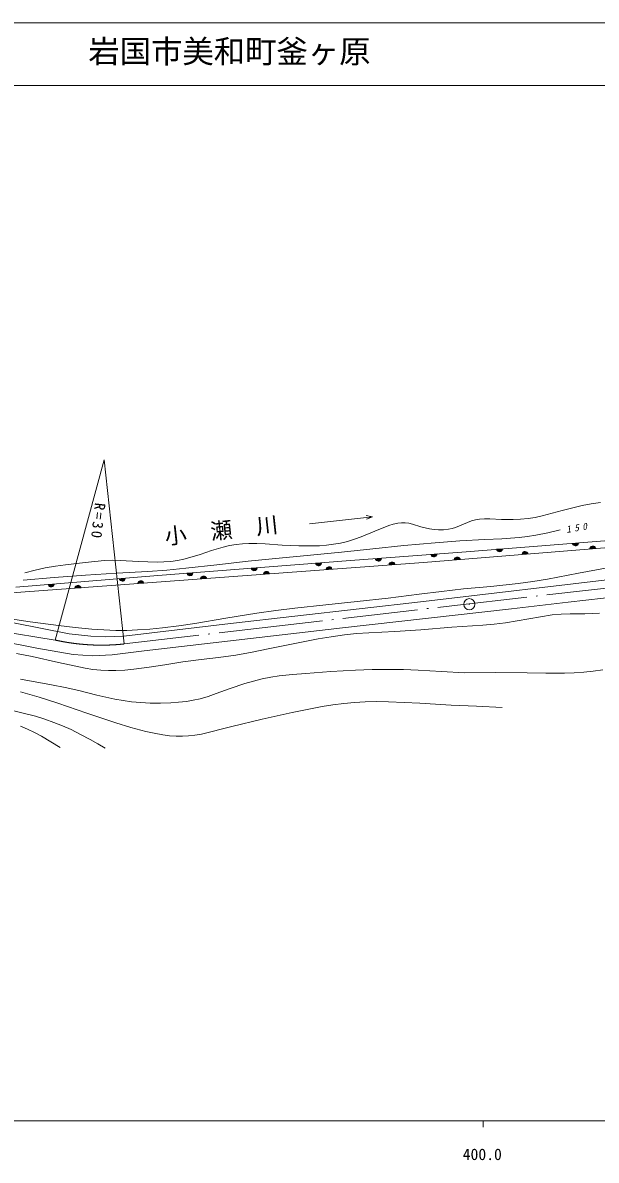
# Model space of a CAD drawing. Units: millimetres, scale not verified. Extents: x 59754 to 699754, y 6644 to 366644.
# Drawn here: x 414312 to 505767, y 185359 to 366644 of the extents above; entities that cross this region are included whole.
import ezdxf
from ezdxf.enums import TextEntityAlignment as Align

# ---------------------------------------------------------------- set-up
doc = ezdxf.new("R2010")
doc.units = ezdxf.units.MM
doc.header["$LTSCALE"] = 1000
doc.linetypes.add('LONG_DASHED_DOTTED', pattern=[15.25, 12, -1.5, 0.25, -1.5])
doc.layers.add('S-SUV', color=7, linetype='Continuous', lineweight=13)
doc.styles.add('ＭＳ ゴシック', font='')
doc.styles.get('ＭＳ ゴシック').set_extended_font_data('MS Gothic')

msp = doc.modelspace()

# ---------------------------------------------------------------- linework, layer by layer
at = {"layer": 'S-SUV'}
for p, q in [((699754, 366644), (59754, 366644)), ((59754, 356644), (699754, 356644)), ((419493, 268259), (427291, 297011)), ((427291, 297011), (430483, 267643)), ((504964, 289991), (506418, 290191)), ((497152, 288056), (500332, 288924)), ((500332, 288924), (503528, 289733)), ((503528, 289733), (504964, 289991)), ((460013, 286808), (470111, 287912)), ((469085, 288089), (470111, 287912)), ((470111, 287912), (469148, 287520)), ((470481, 285643), (472678, 286518)), ((472678, 286518), (473398, 286724)), ((473398, 286724), (474132, 286872)), ((474132, 286872), (474722, 286935)), ((474722, 286935), (475319, 286937)), ((475319, 286937), (475898, 286874)), ((475898, 286874), (476477, 286749)), ((476477, 286749), (477807, 286334)), ((483330, 286204), (484587, 286759)), ((484587, 286759), (485886, 287265)), ((485886, 287265), (486516, 287424)), ((486516, 287424), (487164, 287526)), ((487164, 287526), (487971, 287571)), ((487971, 287571), (488795, 287557)), ((488795, 287557), (490655, 287481)), ((490655, 287481), (492503, 287466)), ((492503, 287466), (493698, 287521)), ((493698, 287521), (494890, 287637)), ((494890, 287637), (496026, 287817)), ((496026, 287817), (497152, 288056)), ((467202, 284318), (468297, 284707)), ((468297, 284707), (470481, 285643)), ((477807, 286334), (479161, 285976)), ((479161, 285976), (479896, 285871)), ((479896, 285871), (480635, 285826)), ((480635, 285826), (481427, 285842)), ((481427, 285842), (482224, 285920)), ((482224, 285920), (482781, 286031)), ((482781, 286031), (483330, 286204)), ((493473, 284599), (494809, 284759)), ((494809, 284759), (496136, 284980)), ((496136, 284980), (498064, 285376)), ((498064, 285376), (499988, 285805)), ((444423, 282520), (446249, 283061)), ((446249, 283061), (447298, 283312)), ((447298, 283312), (448362, 283505)), ((448362, 283505), (449355, 283620)), ((449355, 283620), (450361, 283676)), ((450361, 283676), (451659, 283670)), ((451659, 283670), (452968, 283604)), ((452968, 283604), (455658, 283412)), ((455658, 283412), (458353, 283279)), ((458353, 283279), (459992, 283258)), ((459992, 283258), (461634, 283296)), ((461634, 283296), (462753, 283377)), ((462753, 283377), (463874, 283519)), ((463874, 283519), (464993, 283725)), ((464993, 283725), (466100, 283989)), ((465151, 282282), (470120, 282813)), ((466100, 283989), (467202, 284318)), ((470120, 282813), (475081, 283311)), ((475081, 283311), (480059, 283751)), ((478194, 280638), (521412, 284120)), ((480059, 283751), (484016, 284050)), ((484016, 284050), (487991, 284290)), ((508485, 284180), (484307, 282292)), ((487991, 284290), (490731, 284414)), ((490731, 284414), (493473, 284599)), ((501942, 283669), (502939, 283747)), ((501988, 283557), (501942, 283669)), ((502919, 283682), (501972, 283608)), ((502056, 283464), (501988, 283557)), ((502001, 283548), (502899, 283618)), ((502866, 283553), (502046, 283489)), ((502161, 283362), (502056, 283464)), ((502096, 283430), (502821, 283487)), ((502276, 283311), (502161, 283362)), ((502766, 283420), (502163, 283372)), ((502396, 283283), (502276, 283311)), ((502285, 283319), (502656, 283348)), ((502550, 283295), (502396, 283283)), ((502664, 283341), (502550, 283295)), ((502769, 283410), (502664, 283341)), ((502858, 283527), (502769, 283410)), ((502908, 283629), (502858, 283527)), ((502939, 283747), (502908, 283629)), ((504707, 282774), (504738, 282892)), ((505704, 282854), (504707, 282774)), ((504727, 282838), (505674, 282915)), ((504738, 282892), (504787, 282994)), ((505644, 282975), (504747, 282903)), ((504779, 282968), (505599, 283034)), ((504787, 282994), (504876, 283111)), ((505549, 283093), (504824, 283034)), ((504876, 283111), (504980, 283180)), ((504879, 283102), (505482, 283150)), ((504980, 283180), (505094, 283227)), ((505360, 283203), (504988, 283173)), ((505094, 283227), (505249, 283239)), ((505249, 283239), (505369, 283211)), ((505369, 283211), (505484, 283160)), ((505484, 283160), (505590, 283058)), ((505590, 283058), (505657, 282966)), ((505657, 282966), (505704, 282854)), ((438977, 280943), (440000, 281153)), ((440000, 281153), (441311, 281507)), ((441311, 281507), (442609, 281920)), ((442609, 281920), (444423, 282520)), ((450248, 280831), (455212, 281314)), ((455212, 281314), (460189, 281778)), ((460189, 281778), (465151, 282282)), ((484307, 282292), (466597, 280927)), ((470526, 281230), (471523, 281306)), ((470572, 281118), (470526, 281230)), ((471503, 281242), (470556, 281169)), ((470640, 281025), (470572, 281118)), ((470586, 281109), (471483, 281178)), ((471450, 281113), (470630, 281049)), ((470745, 280923), (470640, 281025)), ((470680, 280991), (471405, 281047)), ((471442, 281087), (471354, 280970)), ((471492, 281189), (471442, 281087)), ((471523, 281306), (471492, 281189)), ((479381, 281912), (480378, 281989)), ((479427, 281800), (479381, 281912)), ((480358, 281925), (479411, 281852)), ((479495, 281708), (479427, 281800)), ((479441, 281791), (480338, 281860)), ((480305, 281795), (479485, 281732)), ((479600, 281605), (479495, 281708)), ((479535, 281673), (480260, 281729)), ((479715, 281554), (479600, 281605)), ((480205, 281662), (479602, 281616)), ((479835, 281526), (479715, 281554)), ((479724, 281562), (480095, 281591)), ((479989, 281538), (479835, 281526)), ((480103, 281584), (479989, 281538)), ((480208, 281652), (480103, 281584)), ((480297, 281770), (480208, 281652)), ((480347, 281871), (480297, 281770)), ((480378, 281989), (480347, 281871)), ((483098, 281033), (483128, 281151)), ((484095, 281114), (483098, 281033)), ((483118, 281098), (484065, 281174)), ((483128, 281151), (483178, 281253)), ((484035, 281234), (483138, 281162)), ((483170, 281227), (483990, 281293)), ((483178, 281253), (483266, 281370)), ((483940, 281352), (483215, 281293)), ((483266, 281370), (483371, 281439)), ((483270, 281361), (483873, 281409)), ((483371, 281439), (483485, 281486)), ((483750, 281462), (483379, 281432)), ((483485, 281486), (483640, 281498)), ((483640, 281498), (483760, 281470)), ((483760, 281470), (483874, 281419)), ((483874, 281419), (483980, 281318)), ((483980, 281318), (484048, 281225)), ((484048, 281225), (484095, 281114)), ((489853, 282725), (490850, 282803)), ((489899, 282613), (489853, 282725)), ((490830, 282738), (489883, 282664)), ((489967, 282520), (489899, 282613)), ((489913, 282604), (490810, 282674)), ((490777, 282609), (489957, 282545)), ((490072, 282418), (489967, 282520)), ((490007, 282486), (490732, 282543)), ((490187, 282367), (490072, 282418)), ((490677, 282476), (490074, 282429)), ((490307, 282339), (490187, 282367)), ((490196, 282375), (490568, 282404)), ((490461, 282351), (490307, 282339)), ((490576, 282398), (490461, 282351)), ((490681, 282466), (490576, 282398)), ((490769, 282583), (490681, 282466)), ((490819, 282685), (490769, 282583)), ((490850, 282803), (490819, 282685)), ((493902, 281904), (493933, 282022)), ((494899, 281984), (493902, 281904)), ((493922, 281968), (494869, 282044)), ((493933, 282022), (493983, 282123)), ((494839, 282105), (493942, 282032)), ((493975, 282098), (494794, 282164)), ((493983, 282123), (494071, 282241)), ((494745, 282222), (494019, 282164)), ((494071, 282241), (494176, 282309)), ((494074, 282231), (494677, 282280)), ((494176, 282309), (494290, 282356)), ((494555, 282333), (494184, 282303)), ((494290, 282356), (494444, 282369)), ((494444, 282369), (494564, 282341)), ((494564, 282341), (494679, 282290)), ((494679, 282290), (494785, 282188)), ((494785, 282188), (494853, 282096)), ((494853, 282096), (494899, 281984)), ((408082, 275449), (478194, 280638)), ((414651, 278961), (416275, 279390)), ((416275, 279390), (417910, 279761)), ((417910, 279761), (419522, 280034)), ((419522, 280034), (421146, 280249)), ((421146, 280249), (424247, 280621)), ((424247, 280621), (427349, 280932)), ((427349, 280932), (428593, 280971)), ((428593, 280971), (429848, 280949)), ((429287, 278914), (434277, 279206)), ((429848, 280949), (432781, 280781)), ((432781, 280781), (435724, 280674)), ((434277, 279206), (437307, 279425)), ((435724, 280674), (436835, 280704)), ((466597, 280927), (435867, 278545)), ((436835, 280704), (437951, 280794)), ((437307, 279425), (440331, 279703)), ((437951, 280794), (438977, 280943)), ((440331, 279703), (445283, 280268)), ((445283, 280268), (450248, 280831)), ((450734, 279697), (451731, 279775)), ((450780, 279585), (450734, 279697)), ((451711, 279710), (450763, 279637)), ((450847, 279493), (450780, 279585)), ((450793, 279576), (451690, 279646)), ((451658, 279581), (450838, 279517)), ((450953, 279391), (450847, 279493)), ((450888, 279458), (451613, 279515)), ((451067, 279339), (450953, 279391)), ((451558, 279448), (450955, 279401)), ((451187, 279311), (451067, 279339)), ((451077, 279348), (451448, 279376)), ((451342, 279323), (451187, 279311)), ((451456, 279370), (451342, 279323)), ((451561, 279438), (451456, 279370)), ((451650, 279555), (451561, 279438)), ((451700, 279657), (451650, 279555)), ((451731, 279775), (451700, 279657)), ((452931, 279152), (453046, 279198)), ((453046, 279198), (453200, 279209)), ((453200, 279209), (453320, 279181)), ((453320, 279181), (453434, 279129)), ((460977, 280491), (461974, 280568)), ((461023, 280379), (460977, 280491)), ((461954, 280504), (461007, 280431)), ((461091, 280287), (461023, 280379)), ((461037, 280370), (461934, 280440)), ((461901, 280375), (461081, 280311)), ((461196, 280185), (461091, 280287)), ((461131, 280252), (461856, 280308)), ((461311, 280133), (461196, 280185)), ((461801, 280242), (461198, 280195)), ((461431, 280105), (461311, 280133)), ((461320, 280142), (461692, 280170)), ((461585, 280117), (461431, 280105)), ((461700, 280163), (461585, 280117)), ((461805, 280232), (461700, 280163)), ((461893, 280349), (461805, 280232)), ((461943, 280451), (461893, 280349)), ((461974, 280568), (461943, 280451)), ((462671, 279489), (462703, 279607)), ((463669, 279563), (462671, 279489)), ((462692, 279553), (463639, 279623)), ((462703, 279607), (462753, 279708)), ((463609, 279684), (462712, 279618)), ((462745, 279683), (463565, 279743)), ((462753, 279708), (462842, 279825)), ((463515, 279802), (462790, 279749)), ((462842, 279825), (462947, 279893)), ((462845, 279815), (463449, 279860)), ((462947, 279893), (463062, 279939)), ((463327, 279914), (462955, 279886)), ((463062, 279939), (463216, 279951)), ((463216, 279951), (463336, 279922)), ((463336, 279922), (463450, 279870)), ((463450, 279870), (463556, 279768)), ((463556, 279768), (463623, 279675)), ((463623, 279675), (463669, 279563)), ((470860, 280872), (470745, 280923)), ((471350, 280980), (470747, 280933)), ((470980, 280843), (470860, 280872)), ((470869, 280880), (471241, 280908)), ((471134, 280855), (470980, 280843)), ((471249, 280902), (471134, 280855)), ((471354, 280970), (471249, 280902)), ((472687, 280231), (472719, 280348)), ((473684, 280304), (472687, 280231)), ((472708, 280295), (473655, 280365)), ((472719, 280348), (472769, 280450)), ((473625, 280425), (472728, 280359)), ((472761, 280424), (473581, 280485)), ((472769, 280450), (472858, 280567)), ((473531, 280544), (472806, 280490)), ((472858, 280567), (472963, 280635)), ((472861, 280557), (473464, 280601)), ((472963, 280635), (473078, 280681)), ((473343, 280655), (472971, 280628)), ((473078, 280681), (473232, 280692)), ((473232, 280692), (473352, 280663)), ((473352, 280663), (473466, 280612)), ((473466, 280612), (473572, 280509)), ((473572, 280509), (473639, 280416)), ((473639, 280416), (473684, 280304)), ((502910, 278915), (507822, 279827)), ((435867, 278545), (413194, 276686)), ((414358, 277809), (419326, 278230)), ((419326, 278230), (424308, 278609)), ((424308, 278609), (429287, 278914)), ((429700, 278040), (430697, 278121)), ((429747, 277928), (429700, 278040)), ((430677, 278057), (429730, 277979)), ((429815, 277836), (429747, 277928)), ((429760, 277919), (430657, 277993)), ((430625, 277927), (429805, 277860)), ((429921, 277734), (429815, 277836)), ((429855, 277801), (430580, 277861)), ((430035, 277683), (429921, 277734)), ((430526, 277794), (429923, 277744)), ((430156, 277655), (430035, 277683)), ((430045, 277692), (430416, 277722)), ((430310, 277668), (430156, 277655)), ((430424, 277715), (430310, 277668)), ((430529, 277784), (430424, 277715)), ((430617, 277901), (430529, 277784)), ((430666, 278003), (430617, 277901)), ((430697, 278121), (430666, 278003)), ((432624, 277265), (432655, 277383)), ((432644, 277329), (433591, 277399)), ((432655, 277383), (432705, 277484)), ((433562, 277460), (432664, 277393)), ((432697, 277458), (433517, 277519)), ((432705, 277484), (432794, 277601)), ((433468, 277578), (432742, 277525)), ((432794, 277601), (432899, 277669)), ((432797, 277591), (433401, 277636)), ((432899, 277669), (433014, 277715)), ((433279, 277690), (432908, 277662)), ((433014, 277715), (433168, 277727)), ((433168, 277727), (433288, 277698)), ((433288, 277698), (433403, 277646)), ((433403, 277646), (433508, 277544)), ((433508, 277544), (433575, 277451)), ((433575, 277451), (433621, 277339)), ((440490, 278903), (441487, 278981)), ((440536, 278792), (440490, 278903)), ((441467, 278916), (440520, 278843)), ((440604, 278699), (440536, 278792)), ((440550, 278783), (441447, 278852)), ((441414, 278787), (440594, 278723)), ((440709, 278597), (440604, 278699)), ((440644, 278665), (441369, 278721)), ((440824, 278546), (440709, 278597)), ((441314, 278654), (440711, 278607)), ((440944, 278517), (440824, 278546)), ((440833, 278554), (441204, 278583)), ((441098, 278529), (440944, 278517)), ((441213, 278576), (441098, 278529)), ((441318, 278644), (441213, 278576)), ((441406, 278761), (441318, 278644)), ((441456, 278863), (441406, 278761)), ((441487, 278981), (441456, 278863)), ((442639, 278006), (442671, 278124)), ((443637, 278080), (442639, 278006)), ((442660, 278071), (443607, 278141)), ((442671, 278124), (442721, 278226)), ((443578, 278201), (442680, 278135)), ((442713, 278200), (443533, 278261)), ((442721, 278226), (442810, 278342)), ((443484, 278320), (442758, 278266)), ((442810, 278342), (442915, 278410)), ((442813, 278333), (443417, 278377)), ((442915, 278410), (443030, 278456)), ((443295, 278431), (442923, 278403)), ((443030, 278456), (443184, 278468)), ((443184, 278468), (443304, 278439)), ((443304, 278439), (443418, 278387)), ((443418, 278387), (443524, 278285)), ((443524, 278285), (443591, 278192)), ((443591, 278192), (443637, 278080)), ((452655, 278748), (452687, 278865)), ((453653, 278822), (452655, 278748)), ((452676, 278812), (453623, 278882)), ((452687, 278865), (452737, 278967)), ((453594, 278943), (452696, 278876)), ((452729, 278941), (453549, 279002)), ((452737, 278967), (452826, 279084)), ((453500, 279061), (452774, 279007)), ((452826, 279084), (452931, 279152)), ((452829, 279074), (453433, 279119)), ((453311, 279172), (452939, 279145)), ((453434, 279129), (453540, 279026)), ((453540, 279026), (453607, 278934)), ((453607, 278934), (453653, 278822)), ((478194, 274412), (515024, 278726)), ((493339, 277259), (495675, 277584)), ((495675, 277584), (498012, 277969)), ((498012, 277969), (502910, 278915)), ((418364, 277110), (419360, 277192)), ((418411, 276999), (418364, 277110)), ((419341, 277128), (418394, 277050)), ((418478, 276906), (418411, 276999)), ((418424, 276990), (419321, 277063)), ((419289, 276998), (418469, 276931)), ((418584, 276805), (418478, 276906)), ((418519, 276872), (419244, 276931)), ((418699, 276754), (418584, 276805)), ((419189, 276864), (418586, 276815)), ((418819, 276726), (418699, 276754)), ((418708, 276762), (419080, 276793)), ((418974, 276739), (418819, 276726)), ((419088, 276786), (418974, 276739)), ((419192, 276854), (419088, 276786)), ((419281, 276972), (419192, 276854)), ((419330, 277074), (419281, 276972)), ((419360, 277192), (419330, 277074)), ((422608, 276524), (422639, 276641)), ((423605, 276597), (422608, 276524)), ((422628, 276588), (423575, 276658)), ((422639, 276641), (422689, 276743)), ((423546, 276718), (422648, 276652)), ((422681, 276717), (423501, 276778)), ((422689, 276743), (422778, 276860)), ((423452, 276837), (422726, 276783)), ((422778, 276860), (422884, 276928)), ((422782, 276850), (423385, 276895)), ((422884, 276928), (422998, 276974)), ((423263, 276948), (422892, 276921)), ((422998, 276974), (423153, 276985)), ((423153, 276985), (423272, 276956)), ((423272, 276956), (423387, 276905)), ((423387, 276905), (423492, 276802)), ((423492, 276802), (423559, 276709)), ((423559, 276709), (423605, 276597)), ((433621, 277339), (432624, 277265)), ((472583, 274954), (477545, 275554)), ((477545, 275554), (481064, 276008)), ((481064, 276008), (484591, 276403)), ((484591, 276403), (488964, 276801)), ((488964, 276801), (493339, 277259)), ((521188, 276570), (501286, 274315)), ((447455, 270883), (478194, 274412)), ((457696, 273344), (462654, 273880)), ((462654, 273880), (467625, 274410)), ((467625, 274410), (472583, 274954)), ((501286, 274315), (492234, 273237)), ((446703, 271745), (451634, 272545)), ((451634, 272545), (454661, 272974)), ((454661, 272974), (457696, 273344)), ((492234, 273237), (465320, 270198)), ((495026, 271658), (498739, 272263)), ((498739, 272263), (500170, 272372)), ((500170, 272372), (501617, 272422)), ((501617, 272422), (503939, 272456)), ((503939, 272456), (506266, 272550)), ((410954, 271854), (415470, 271176)), ((412836, 271004), (421724, 269249)), ((415470, 271176), (419997, 270557)), ((419997, 270557), (422650, 270247)), ((422650, 270247), (425311, 269996)), ((430430, 268890), (447455, 270883)), ((465320, 270198), (433679, 266538)), ((434604, 270004), (436594, 270202)), ((436594, 270202), (439186, 270532)), ((439186, 270532), (441780, 270923)), ((441780, 270923), (446703, 271745)), ((477810, 269883), (482748, 270294)), ((482748, 270294), (487695, 270646)), ((487695, 270646), (489509, 270790)), ((489509, 270790), (491315, 270993)), ((491315, 270993), (495026, 271658)), ((416574, 266975), (409614, 268315)), ((421724, 269249), (425188, 268857)), ((425188, 268857), (427442, 268759)), ((425311, 269996), (427238, 269870)), ((427238, 269870), (429176, 269803)), ((427442, 268759), (430430, 268890)), ((429176, 269803), (430894, 269805)), ((430894, 269805), (432620, 269866)), ((432620, 269866), (434604, 270004)), ((457448, 267685), (461437, 268459)), ((461437, 268459), (463517, 268803)), ((463517, 268803), (465605, 269087)), ((465605, 269087), (467551, 269286)), ((467551, 269286), (469504, 269425)), ((469504, 269425), (473660, 269624)), ((473660, 269624), (477810, 269883)), ((422358, 265962), (416574, 266975)), ((433679, 266538), (428582, 265917)), ((450876, 266329), (453472, 266852)), ((453472, 266852), (457448, 267685)), ((413325, 266139), (415836, 265649)), ((415836, 265649), (420032, 264686)), ((420032, 264686), (424247, 263782)), ((425430, 265766), (422358, 265962)), ((428582, 265917), (425430, 265766)), ((436966, 264321), (439847, 264767)), ((439847, 264767), (442739, 265155)), ((442739, 265155), (445511, 265481)), ((445511, 265481), (448281, 265868)), ((448281, 265868), (450876, 266329)), ((424247, 263782), (425514, 263591)), ((425514, 263591), (426787, 263460)), ((426787, 263460), (427963, 263403)), ((427963, 263403), (429140, 263406)), ((429140, 263406), (430579, 263479)), ((430579, 263479), (432017, 263613)), ((432017, 263613), (434494, 263937)), ((434494, 263937), (436966, 264321)), ((457340, 262783), (459467, 262959)), ((459467, 262959), (463419, 263246)), ((463419, 263246), (467366, 263472)), ((467366, 263472), (470012, 263557)), ((470012, 263557), (472663, 263580)), ((472663, 263580), (475023, 263550)), ((475023, 263550), (477391, 263458)), ((477391, 263458), (481063, 263229)), ((481063, 263229), (484745, 263060)), ((484745, 263060), (489727, 263076)), ((489727, 263076), (494730, 263062)), ((494730, 263062), (497721, 262986)), ((497721, 262986), (500709, 262970)), ((500709, 262970), (502255, 263021)), ((502255, 263021), (503808, 263133)), ((503808, 263133), (505298, 263302)), ((505298, 263302), (506791, 263532)), ((413976, 262032), (418894, 261138)), ((418894, 261138), (421072, 260703)), ((447411, 260557), (449709, 261334)), ((449709, 261334), (451093, 261731)), ((451093, 261731), (452490, 262069)), ((452490, 262069), (453850, 262338)), ((453850, 262338), (455222, 262548)), ((455222, 262548), (457340, 262783)), ((413943, 260022), (416945, 259135)), ((421072, 260703), (423246, 260208)), ((423246, 260208), (426106, 259497)), ((426106, 259497), (428980, 258844)), ((442581, 258920), (443865, 259293)), ((443865, 259293), (445133, 259723)), ((445133, 259723), (447411, 260557)), ((416945, 259135), (419926, 258191)), ((419926, 258191), (424522, 256591)), ((428980, 258844), (430308, 258610)), ((430308, 258610), (431655, 258435)), ((431655, 258435), (433150, 258302)), ((433150, 258302), (434652, 258229)), ((434652, 258229), (436279, 258211)), ((436279, 258211), (437907, 258252)), ((437907, 258252), (439169, 258341)), ((439169, 258341), (440421, 258489)), ((440421, 258489), (441503, 258675)), ((441503, 258675), (442581, 258920)), ((457264, 256691), (462069, 257663)), ((462069, 257663), (463785, 257945)), ((463785, 257945), (465509, 258166)), ((465509, 258166), (467201, 258318)), ((467201, 258318), (468908, 258410)), ((468908, 258410), (470766, 258446)), ((470766, 258446), (472636, 258423)), ((472636, 258423), (477620, 258181)), ((477620, 258181), (482612, 257905)), ((482612, 257905), (486677, 257706)), ((486677, 257706), (490741, 257519)), ((411541, 257328), (416345, 256123)), ((416345, 256123), (417824, 255663)), ((417824, 255663), (419295, 255144)), ((424522, 256591), (429136, 255049)), ((447638, 254490), (452489, 255663)), ((452489, 255663), (457264, 256691)), ((413971, 254520), (415060, 254074)), ((415060, 254074), (416193, 253534)), ((419295, 255144), (420660, 254599)), ((420660, 254599), (422009, 253996)), ((422009, 253996), (423546, 253229)), ((429136, 255049), (431523, 254353)), ((431523, 254353), (433941, 253712)), ((442791, 253270), (447638, 254490)), ((416193, 253534), (417309, 252935)), ((417309, 252935), (418792, 252062)), ((418792, 252062), (420266, 251146)), ((423546, 253229), (425064, 252403)), ((425064, 252403), (426271, 251715)), ((433941, 253712), (435275, 253408)), ((435275, 253408), (436630, 253160)), ((436630, 253160), (437701, 253023)), ((437701, 253023), (438790, 252945)), ((438790, 252945), (439780, 252931)), ((439780, 252931), (440767, 252978)), ((440767, 252978), (441778, 253093)), ((441778, 253093), (442791, 253270)), ((426271, 251715), (427481, 251011)), ((59754, 191644), (598754, 191644)), ((487754, 191644), (487754, 190644))]:
    msp.add_line(p, q, dxfattribs=at)
at = {"layer": 'S-SUV', "linetype": 'LONG_DASHED_DOTTED'}
for p, q in [((482759, 273733), (510896, 276947)), ((450213, 269939), (482759, 273733)), ((409995, 269819), (419493, 268259)), ((430483, 267643), (450213, 269939))]:
    msp.add_line(p, q, dxfattribs=at)
at = {"layer": 'S-SUV'}
for radius in [896, 27]:
    msp.add_circle((485524, 273976), radius, dxfattribs=at)
at = {"layer": 'S-SUV', "linetype": 'LONG_DASHED_DOTTED'}
msp.add_arc((426873, 301570), 34119, 257.509, 276.07375, dxfattribs=at)

# ---------------------------------------------------------------- texts
at = {"layer": 'S-SUV', "style": 'ＭＳ ゴシック'}
for s, height, p in [('岩国市美和町釜ヶ原', 3666, (424778, 359144)), ('400.0', 1833, (484473, 184839))]:
    msp.add_text(s, height=height, dxfattribs=at).set_placement(p, align=Align.BOTTOM_LEFT)
at = {"layer": 'S-SUV', "attachment_point": 7, "style": 'ＭＳ ゴシック'}
for s, insert, char_height, rotation in [('\\T1.3;R=30', (425811, 290209), 1686, 263.7), ('\\T2.09;小瀬川', (437134, 283179), 2566, 6.2), ('\\T1.73;\\Q15;150', (501054, 285308), 1100, 9.6)]:
    msp.add_mtext(s, dxfattribs=dict(at, insert=insert, char_height=char_height, rotation=rotation))

doc.saveas('drawing.dxf')
